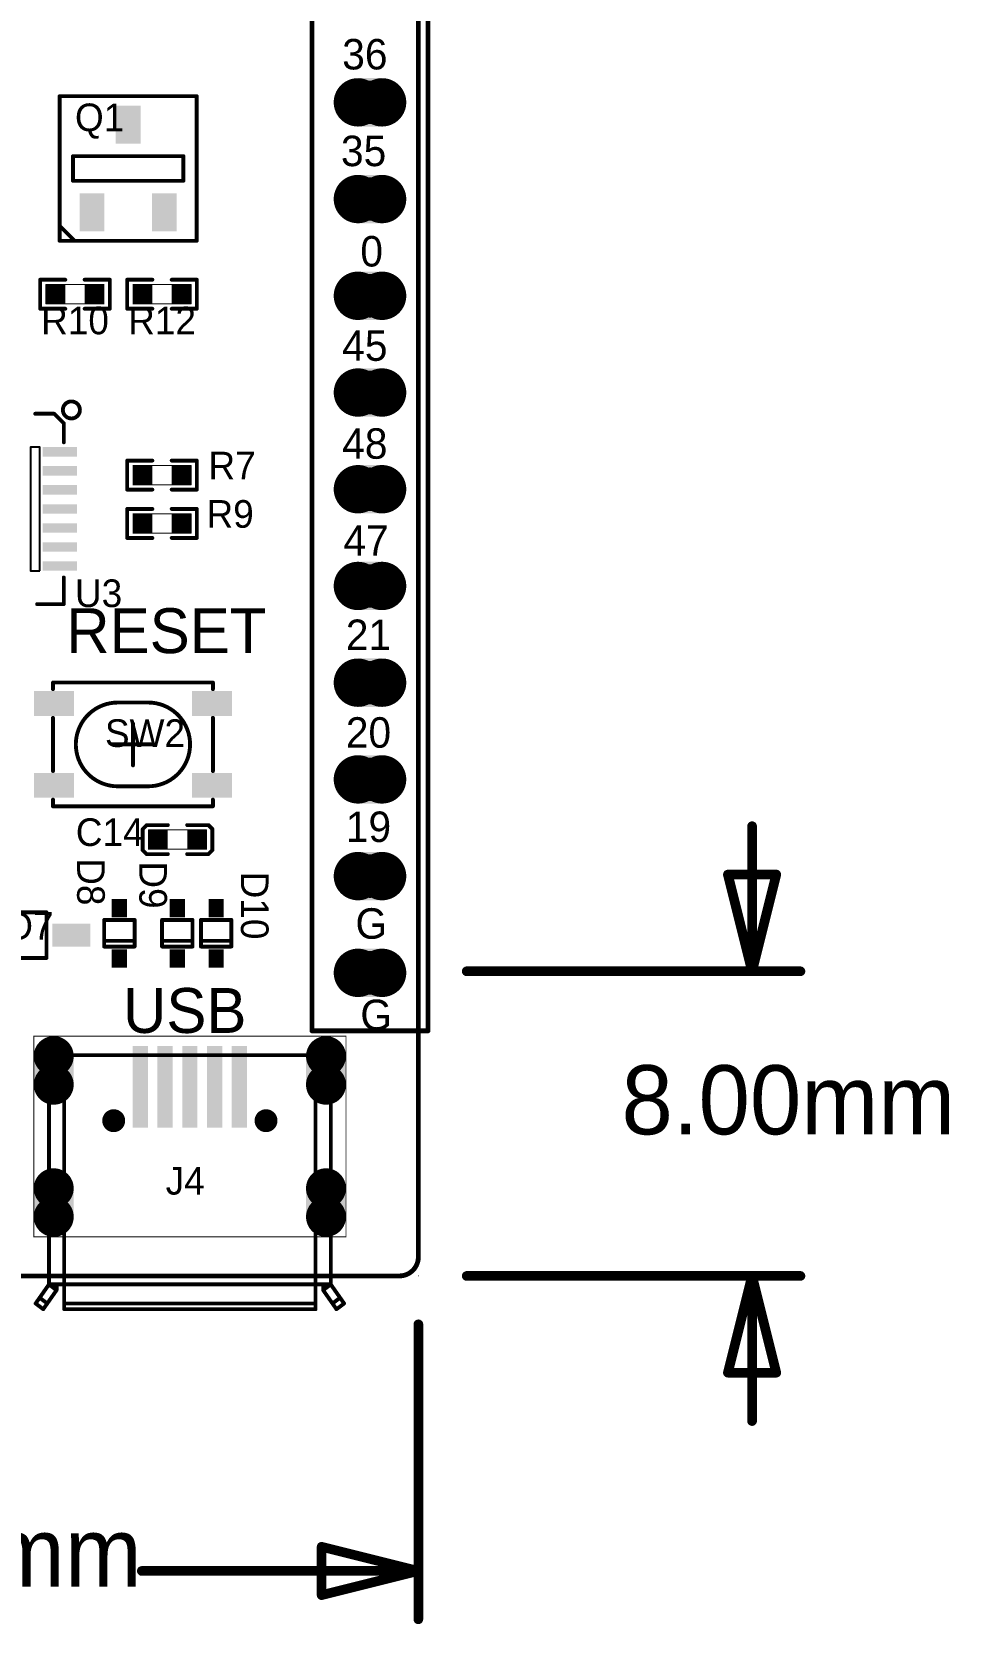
# Model space of a CAD drawing. Extents: x -13.8 to 43.9, y -15.3 to 74.1.
# Drawn here: x 15.25 to 39.34, y -9.14 to 32.67 of the extents above; entities that cross this region are included whole.
import ezdxf
from ezdxf.enums import TextEntityAlignment as Align

# ---------------------------------------------------------------- set-up
doc = ezdxf.new("R2010")
doc.units = 0
doc.header["$MEASUREMENT"] = 0
for name, color, linetype in [('2DLINES_1', 5, 'Continuous'), ('BOARD_OUTLINE', 1, 'Continuous'), ('DRILLHOLE', 14, 'Continuous'), ('LAYER_125', 3, 'Continuous'), ('LAYNR3', 4, 'Continuous'), ('PADLAYER_TOP', 7, 'Continuous'), ('PLACEMENT_OUTLINE_BOTTOM', 10, 'Continuous'), ('PLACEMENT_OUTLINE_TOP', 6, 'Continuous'), ('TOOL_BOT', 11, 'Continuous'), ('TOOL_TOP', 15, 'Continuous'), ('TOP', 2, 'Continuous')]:
    doc.layers.add(name, color=color, linetype=linetype)

msp = doc.modelspace()

# ---------------------------------------------------------------- linework, layer by layer
at = {"layer": '2DLINES_1', "const_width": 0.1016}
for points in [[(19.58, 30.983), (15.98, 30.983)], [(15.98, 30.983), (15.98, 27.183)], [(15.98, 27.183), (15.98, 30.983)], [(15.98, 30.983), (19.58, 30.983)], [(19.58, 27.183), (19.58, 30.983)], [(19.58, 30.983), (19.58, 27.183)], [(19.23, 29.408), (16.33, 29.408)], [(16.33, 29.408), (16.33, 28.758)], [(19.23, 28.758), (19.23, 29.408)], [(16.33, 28.758), (19.23, 28.758)], [(16.36522, 27.1907), (15.98422, 27.5717)], [(15.98, 27.183), (19.58, 27.183)], [(19.58, 27.183), (15.98, 27.183)], [(16.129, 26.162), (15.4686, 26.162)], [(15.4686, 26.162), (15.4686, 25.4)], [(16.637, 26.162), (17.2974, 26.162)], [(17.2974, 26.162), (17.2974, 25.4)], [(17.7546, 25.4), (17.7546, 26.162)], [(17.7546, 26.162), (18.415, 26.162)], [(19.5834, 26.162), (18.923, 26.162)], [(19.5834, 25.4), (19.5834, 26.162)], [(15.4686, 25.4), (16.129, 25.4)], [(17.2974, 25.4), (16.637, 25.4)], [(18.415, 25.4), (17.7546, 25.4)], [(18.923, 25.4), (19.5834, 25.4)], [(15.839, 22.6422), (15.339, 22.6422)], [(16.089, 22.3922), (15.839, 22.6422)], [(16.089, 21.8922), (16.089, 22.3922)], [(18.415, 21.4122), (17.7546, 21.4122)], [(17.7546, 21.4122), (17.7546, 20.6502)], [(18.923, 21.4122), (19.5834, 21.4122)], [(19.5834, 21.4122), (19.5834, 20.6502)], [(17.7546, 20.6502), (18.415, 20.6502)], [(19.5834, 20.6502), (18.923, 20.6502)], [(18.415, 20.1422), (17.7546, 20.1422)], [(17.7546, 20.1422), (17.7546, 19.3802)], [(18.923, 20.1422), (19.5834, 20.1422)], [(19.5834, 20.1422), (19.5834, 19.3802)], [(17.7546, 19.3802), (18.415, 19.3802)], [(19.5834, 19.3802), (18.923, 19.3802)], [(16.089, 17.6422), (16.089, 18.3422)], [(15.389, 17.6422), (16.089, 17.6422)], [(20.0054, 15.5836), (15.8054, 15.5836)], [(15.8054, 15.4086), (15.8054, 15.5836)], [(20.0054, 15.4086), (20.0054, 15.5836)], [(15.8054, 14.6586), (15.8054, 13.2586)], [(20.0054, 13.2586), (20.0054, 14.6586)], [(17.9054, 13.4086), (17.9054, 14.5086)], [(18.4554, 13.9586), (17.3554, 13.9586)], [(15.8054, 12.3336), (15.8054, 12.5086)], [(20.0054, 12.3336), (20.0054, 12.5086)], [(15.8054, 12.3336), (20.0054, 12.3336)], [(18.161, 11.7347), (18.2659, 11.8396)], [(18.161, 11.17895), (18.161, 11.7347)], [(18.2659, 11.8396), (18.8214, 11.8396)], [(19.8882, 11.8396), (19.3294, 11.8396)], [(19.9898, 11.738), (19.8882, 11.8396)], [(19.9898, 11.1792), (19.9898, 11.738)], [(18.2626, 11.0776), (18.161, 11.17895)], [(18.8214, 11.0776), (18.2626, 11.0776)], [(19.3294, 11.0776), (19.8882, 11.0776)], [(19.8882, 11.0776), (19.9898, 11.1792)], [(14.1344, 9.55), (15.6344, 9.55)], [(15.6344, 9.55), (15.6344, 8.35)], [(17.15, 9.35), (17.95, 9.35)], [(17.15, 8.65), (17.15, 9.35)], [(17.95, 9.35), (17.95, 8.65)], [(18.67, 9.35), (19.47, 9.35)], [(18.67, 8.65), (18.67, 9.35)], [(19.47, 9.35), (19.47, 8.65)], [(19.69, 9.35), (20.49, 9.35)], [(19.69, 8.65), (19.69, 9.35)], [(20.49, 9.35), (20.49, 8.65)], [(17.95, 8.8), (17.15, 8.8)], [(19.47, 8.8), (18.67, 8.8)], [(20.49, 8.8), (19.69, 8.8)], [(15.6344, 8.35), (14.1344, 8.35)], [(17.95, 8.65), (17.15, 8.65)], [(19.47, 8.65), (18.67, 8.65)], [(20.49, 8.65), (19.69, 8.65)], [(15.7, 5.79733), (23.1, 5.79733)], [(15.7, -0.22267), (15.7, 5.79733)], [(16.1, 5.79733), (16.1, -0.22267)], [(22.7, -0.22267), (22.7, 5.79733)], [(23.1, -0.22267), (23.1, 5.79733)], [(15.7, -0.22267), (15.35, -0.72267)], [(15.55, -0.87267), (15.9, -0.37267)], [(16.1, -0.22267), (15.7, -0.22267)], [(23.1, -0.22267), (15.7, -0.22267)], [(15.7, -0.22267), (15.9, -0.37267)], [(15.9, -0.37267), (15.9, -0.22267)], [(16.1, -0.22267), (16.1, -0.87267)], [(22.7, -0.22267), (22.7, -0.87267)], [(22.9, -0.37267), (22.9, -0.22267)], [(22.9, -0.37267), (23.1, -0.22267)], [(23.25, -0.87267), (22.9, -0.37267)], [(23.1, -0.22267), (23.45, -0.72267)], [(15.35, -0.72267), (15.55, -0.87267)], [(15.455, -0.57267), (15.655, -0.72267)], [(16.1, -0.72267), (22.7, -0.72267)], [(22.7, -0.87267), (16.1, -0.87267)], [(23.145, -0.72267), (23.345, -0.57267)], [(23.45, -0.72267), (23.25, -0.87267)]]:
    msp.add_lwpolyline(points, dxfattribs=at)
at = {"layer": '2DLINES_1', "const_width": 0.0508}
for points in [[(15.9546, 30.983, 1), (16.0054, 30.983, 1)], [(15.9546, 30.983, 1), (16.0054, 30.983, 1)], [(15.9546, 30.983, 1), (16.0054, 30.983, 1)], [(15.9546, 30.983, 1), (16.0054, 30.983, 1)], [(19.5546, 30.983, 1), (19.6054, 30.983, 1)], [(19.5546, 30.983, 1), (19.6054, 30.983, 1)], [(19.5546, 30.983, 1), (19.6054, 30.983, 1)], [(19.5546, 30.983, 1), (19.6054, 30.983, 1)], [(16.3046, 29.408, 1), (16.3554, 29.408, 1)], [(16.3046, 29.408, 1), (16.3554, 29.408, 1)], [(19.2046, 29.408, 1), (19.2554, 29.408, 1)], [(19.2046, 29.408, 1), (19.2554, 29.408, 1)], [(16.3046, 28.758, 1), (16.3554, 28.758, 1)], [(16.3046, 28.758, 1), (16.3554, 28.758, 1)], [(19.2046, 28.758, 1), (19.2554, 28.758, 1)], [(19.2046, 28.758, 1), (19.2554, 28.758, 1)], [(15.95882, 27.5717, 1), (16.00962, 27.5717, 1)], [(15.9546, 27.183, 1), (16.0054, 27.183, 1)], [(15.9546, 27.183, 1), (16.0054, 27.183, 1)], [(15.9546, 27.183, 1), (16.0054, 27.183, 1)], [(15.9546, 27.183, 1), (16.0054, 27.183, 1)], [(16.33982, 27.1907, 1), (16.39062, 27.1907, 1)], [(19.5546, 27.183, 1), (19.6054, 27.183, 1)], [(19.5546, 27.183, 1), (19.6054, 27.183, 1)], [(19.5546, 27.183, 1), (19.6054, 27.183, 1)], [(19.5546, 27.183, 1), (19.6054, 27.183, 1)], [(15.4432, 26.162, 1), (15.494, 26.162, 1)], [(15.4432, 26.162, 1), (15.494, 26.162, 1)], [(16.1036, 26.162, 1), (16.1544, 26.162, 1)], [(16.6116, 26.162, 1), (16.6624, 26.162, 1)], [(17.272, 26.162, 1), (17.3228, 26.162, 1)], [(17.272, 26.162, 1), (17.3228, 26.162, 1)], [(17.7292, 26.162, 1), (17.78, 26.162, 1)], [(17.7292, 26.162, 1), (17.78, 26.162, 1)], [(18.3896, 26.162, 1), (18.4404, 26.162, 1)], [(18.8976, 26.162, 1), (18.9484, 26.162, 1)], [(19.558, 26.162, 1), (19.6088, 26.162, 1)], [(19.558, 26.162, 1), (19.6088, 26.162, 1)], [(15.4432, 25.4, 1), (15.494, 25.4, 1)], [(15.4432, 25.4, 1), (15.494, 25.4, 1)], [(16.1036, 25.4, 1), (16.1544, 25.4, 1)], [(16.6116, 25.4, 1), (16.6624, 25.4, 1)], [(17.272, 25.4, 1), (17.3228, 25.4, 1)], [(17.272, 25.4, 1), (17.3228, 25.4, 1)], [(17.7292, 25.4, 1), (17.78, 25.4, 1)], [(17.7292, 25.4, 1), (17.78, 25.4, 1)], [(18.3896, 25.4, 1), (18.4404, 25.4, 1)], [(18.8976, 25.4, 1), (18.9484, 25.4, 1)], [(19.558, 25.4, 1), (19.6088, 25.4, 1)], [(19.558, 25.4, 1), (19.6088, 25.4, 1)], [(15.3136, 22.6422, 1), (15.3644, 22.6422, 1)], [(15.8136, 22.6422, 1), (15.8644, 22.6422, 1)], [(15.8136, 22.6422, 1), (15.8644, 22.6422, 1)], [(16.0636, 22.3922, 1), (16.1144, 22.3922, 1)], [(16.0636, 22.3922, 1), (16.1144, 22.3922, 1)], [(16.0636, 21.8922, 1), (16.1144, 21.8922, 1)], [(17.7292, 21.4122, 1), (17.78, 21.4122, 1)], [(17.7292, 21.4122, 1), (17.78, 21.4122, 1)], [(18.3896, 21.4122, 1), (18.4404, 21.4122, 1)], [(18.8976, 21.4122, 1), (18.9484, 21.4122, 1)], [(19.558, 21.4122, 1), (19.6088, 21.4122, 1)], [(19.558, 21.4122, 1), (19.6088, 21.4122, 1)], [(17.7292, 20.6502, 1), (17.78, 20.6502, 1)], [(17.7292, 20.6502, 1), (17.78, 20.6502, 1)], [(18.3896, 20.6502, 1), (18.4404, 20.6502, 1)], [(18.8976, 20.6502, 1), (18.9484, 20.6502, 1)], [(19.558, 20.6502, 1), (19.6088, 20.6502, 1)], [(19.558, 20.6502, 1), (19.6088, 20.6502, 1)], [(17.7292, 20.1422, 1), (17.78, 20.1422, 1)], [(17.7292, 20.1422, 1), (17.78, 20.1422, 1)], [(18.3896, 20.1422, 1), (18.4404, 20.1422, 1)], [(18.8976, 20.1422, 1), (18.9484, 20.1422, 1)], [(19.558, 20.1422, 1), (19.6088, 20.1422, 1)], [(19.558, 20.1422, 1), (19.6088, 20.1422, 1)], [(17.7292, 19.3802, 1), (17.78, 19.3802, 1)], [(17.7292, 19.3802, 1), (17.78, 19.3802, 1)], [(18.3896, 19.3802, 1), (18.4404, 19.3802, 1)], [(18.8976, 19.3802, 1), (18.9484, 19.3802, 1)], [(19.558, 19.3802, 1), (19.6088, 19.3802, 1)], [(19.558, 19.3802, 1), (19.6088, 19.3802, 1)], [(16.0636, 18.3422, 1), (16.1144, 18.3422, 1)], [(15.3636, 17.6422, 1), (15.4144, 17.6422, 1)], [(16.0636, 17.6422, 1), (16.1144, 17.6422, 1)], [(16.0636, 17.6422, 1), (16.1144, 17.6422, 1)], [(15.78, 15.5836, 1), (15.8308, 15.5836, 1)], [(15.78, 15.5836, 1), (15.8308, 15.5836, 1)], [(19.98, 15.5836, 1), (20.0308, 15.5836, 1)], [(19.98, 15.5836, 1), (20.0308, 15.5836, 1)], [(15.78, 15.4086, 1), (15.8308, 15.4086, 1)], [(17.48, 15.0586, 1), (17.5308, 15.0586, 1)], [(17.48, 15.0586, 1), (17.5308, 15.0586, 1)], [(18.28, 15.0586, 1), (18.3308, 15.0586, 1)], [(18.28, 15.0586, 1), (18.3308, 15.0586, 1)], [(19.98, 15.4086, 1), (20.0308, 15.4086, 1)], [(15.78, 14.6586, 1), (15.8308, 14.6586, 1)], [(19.98, 14.6586, 1), (20.0308, 14.6586, 1)], [(17.88, 14.5086, 1), (17.9308, 14.5086, 1)], [(16.38, 13.9586, 1), (16.4308, 13.9586, 1)], [(16.38, 13.9586, 1), (16.4308, 13.9586, 1)], [(17.33, 13.9586, 1), (17.3808, 13.9586, 1)], [(18.43, 13.9586, 1), (18.4808, 13.9586, 1)], [(19.38, 13.9586, 1), (19.4308, 13.9586, 1)], [(19.38, 13.9586, 1), (19.4308, 13.9586, 1)], [(17.88, 13.4086, 1), (17.9308, 13.4086, 1)], [(15.78, 13.2586, 1), (15.8308, 13.2586, 1)], [(19.98, 13.2586, 1), (20.0308, 13.2586, 1)], [(15.78, 12.5086, 1), (15.8308, 12.5086, 1)], [(17.48, 12.8586, 1), (17.5308, 12.8586, 1)], [(17.48, 12.8586, 1), (17.5308, 12.8586, 1)], [(18.28, 12.8586, 1), (18.3308, 12.8586, 1)], [(18.28, 12.8586, 1), (18.3308, 12.8586, 1)], [(19.98, 12.5086, 1), (20.0308, 12.5086, 1)], [(15.78, 12.3336, 1), (15.8308, 12.3336, 1)], [(15.78, 12.3336, 1), (15.8308, 12.3336, 1)], [(19.98, 12.3336, 1), (20.0308, 12.3336, 1)], [(19.98, 12.3336, 1), (20.0308, 12.3336, 1)], [(18.1356, 11.7347, 1), (18.1864, 11.7347, 1)], [(18.1356, 11.7347, 1), (18.1864, 11.7347, 1)], [(18.2405, 11.8396, 1), (18.2913, 11.8396, 1)], [(18.2405, 11.8396, 1), (18.2913, 11.8396, 1)], [(18.796, 11.8396, 1), (18.8468, 11.8396, 1)], [(19.304, 11.8396, 1), (19.3548, 11.8396, 1)], [(19.8628, 11.8396, 1), (19.9136, 11.8396, 1)], [(19.8628, 11.8396, 1), (19.9136, 11.8396, 1)], [(19.9644, 11.738, 1), (20.0152, 11.738, 1)], [(19.9644, 11.738, 1), (20.0152, 11.738, 1)], [(18.1356, 11.17895, 1), (18.1864, 11.17895, 1)], [(18.1356, 11.17895, 1), (18.1864, 11.17895, 1)], [(18.2372, 11.0776, 1), (18.288, 11.0776, 1)], [(18.2372, 11.0776, 1), (18.288, 11.0776, 1)], [(18.796, 11.0776, 1), (18.8468, 11.0776, 1)], [(19.304, 11.0776, 1), (19.3548, 11.0776, 1)], [(19.8628, 11.0776, 1), (19.9136, 11.0776, 1)], [(19.8628, 11.0776, 1), (19.9136, 11.0776, 1)], [(19.9644, 11.1792, 1), (20.0152, 11.1792, 1)], [(19.9644, 11.1792, 1), (20.0152, 11.1792, 1)], [(15.609, 9.55, 1), (15.6598, 9.55, 1)], [(15.609, 9.55, 1), (15.6598, 9.55, 1)], [(17.1246, 9.35, 1), (17.1754, 9.35, 1)], [(17.1246, 9.35, 1), (17.1754, 9.35, 1)], [(17.9246, 9.35, 1), (17.9754, 9.35, 1)], [(17.9246, 9.35, 1), (17.9754, 9.35, 1)], [(18.6446, 9.35, 1), (18.6954, 9.35, 1)], [(18.6446, 9.35, 1), (18.6954, 9.35, 1)], [(19.4446, 9.35, 1), (19.4954, 9.35, 1)], [(19.4446, 9.35, 1), (19.4954, 9.35, 1)], [(19.6646, 9.35, 1), (19.7154, 9.35, 1)], [(19.6646, 9.35, 1), (19.7154, 9.35, 1)], [(20.4646, 9.35, 1), (20.5154, 9.35, 1)], [(20.4646, 9.35, 1), (20.5154, 9.35, 1)], [(17.1246, 8.8, 1), (17.1754, 8.8, 1)], [(17.9246, 8.8, 1), (17.9754, 8.8, 1)], [(18.6446, 8.8, 1), (18.6954, 8.8, 1)], [(19.4446, 8.8, 1), (19.4954, 8.8, 1)], [(19.6646, 8.8, 1), (19.7154, 8.8, 1)], [(20.4646, 8.8, 1), (20.5154, 8.8, 1)], [(15.609, 8.35, 1), (15.6598, 8.35, 1)], [(15.609, 8.35, 1), (15.6598, 8.35, 1)], [(17.1246, 8.65, 1), (17.1754, 8.65, 1)], [(17.1246, 8.65, 1), (17.1754, 8.65, 1)], [(17.9246, 8.65, 1), (17.9754, 8.65, 1)], [(17.9246, 8.65, 1), (17.9754, 8.65, 1)], [(18.6446, 8.65, 1), (18.6954, 8.65, 1)], [(18.6446, 8.65, 1), (18.6954, 8.65, 1)], [(19.4446, 8.65, 1), (19.4954, 8.65, 1)], [(19.4446, 8.65, 1), (19.4954, 8.65, 1)], [(19.6646, 8.65, 1), (19.7154, 8.65, 1)], [(19.6646, 8.65, 1), (19.7154, 8.65, 1)], [(20.4646, 8.65, 1), (20.5154, 8.65, 1)], [(20.4646, 8.65, 1), (20.5154, 8.65, 1)], [(15.6746, 5.79733, 1), (15.7254, 5.79733, 1)], [(15.6746, 5.79733, 1), (15.7254, 5.79733, 1)], [(16.0746, 5.79733, 1), (16.1254, 5.79733, 1)], [(22.6746, 5.79733, 1), (22.7254, 5.79733, 1)], [(23.0746, 5.79733, 1), (23.1254, 5.79733, 1)], [(23.0746, 5.79733, 1), (23.1254, 5.79733, 1)], [(15.6746, -0.22267, 1), (15.7254, -0.22267, 1)], [(15.6746, -0.22267, 1), (15.7254, -0.22267, 1)], [(15.6746, -0.22267, 1), (15.7254, -0.22267, 1)], [(15.6746, -0.22267, 1), (15.7254, -0.22267, 1)], [(15.6746, -0.22267, 1), (15.7254, -0.22267, 1)], [(15.8746, -0.22267, 1), (15.9254, -0.22267, 1)], [(15.8746, -0.37267, 1), (15.9254, -0.37267, 1)], [(15.8746, -0.37267, 1), (15.9254, -0.37267, 1)], [(15.8746, -0.37267, 1), (15.9254, -0.37267, 1)], [(16.0746, -0.22267, 1), (16.1254, -0.22267, 1)], [(16.0746, -0.22267, 1), (16.1254, -0.22267, 1)], [(16.0746, -0.22267, 1), (16.1254, -0.22267, 1)], [(22.6746, -0.22267, 1), (22.7254, -0.22267, 1)], [(22.6746, -0.22267, 1), (22.7254, -0.22267, 1)], [(22.8746, -0.22267, 1), (22.9254, -0.22267, 1)], [(22.8746, -0.37267, 1), (22.9254, -0.37267, 1)], [(22.8746, -0.37267, 1), (22.9254, -0.37267, 1)], [(22.8746, -0.37267, 1), (22.9254, -0.37267, 1)], [(23.0746, -0.22267, 1), (23.1254, -0.22267, 1)], [(23.0746, -0.22267, 1), (23.1254, -0.22267, 1)], [(23.0746, -0.22267, 1), (23.1254, -0.22267, 1)], [(23.0746, -0.22267, 1), (23.1254, -0.22267, 1)], [(15.3246, -0.72267, 1), (15.3754, -0.72267, 1)], [(15.3246, -0.72267, 1), (15.3754, -0.72267, 1)], [(15.4296, -0.57267, 1), (15.4804, -0.57267, 1)], [(15.5246, -0.87267, 1), (15.5754, -0.87267, 1)], [(15.5246, -0.87267, 1), (15.5754, -0.87267, 1)], [(15.6296, -0.72267, 1), (15.6804, -0.72267, 1)], [(16.0746, -0.72267, 1), (16.1254, -0.72267, 1)], [(16.0746, -0.87267, 1), (16.1254, -0.87267, 1)], [(16.0746, -0.87267, 1), (16.1254, -0.87267, 1)], [(22.6746, -0.72267, 1), (22.7254, -0.72267, 1)], [(22.6746, -0.87267, 1), (22.7254, -0.87267, 1)], [(22.6746, -0.87267, 1), (22.7254, -0.87267, 1)], [(23.1196, -0.72267, 1), (23.1704, -0.72267, 1)], [(23.2246, -0.87267, 1), (23.2754, -0.87267, 1)], [(23.2246, -0.87267, 1), (23.2754, -0.87267, 1)], [(23.3196, -0.57267, 1), (23.3704, -0.57267, 1)], [(23.4246, -0.72267, 1), (23.4754, -0.72267, 1)], [(23.4246, -0.72267, 1), (23.4754, -0.72267, 1)]]:
    msp.add_lwpolyline(points, format="xyb", close=True, dxfattribs=at)
at = {"layer": '2DLINES_1', "const_width": 0.1016}
for points in [[(16.06539, 22.7422, 1), (16.51261, 22.7422, 1), (16.06539, 22.7422)], [(16.4054, 13.9586, -0.414214), (17.5054, 15.0586)], [(17.5054, 15.0586), (18.3054, 15.0586, -0.414214)], [(18.3054, 15.0586, -0.414214), (19.4054, 13.9586, -0.414214)], [(17.5054, 12.8586, -0.414214), (16.4054, 13.9586, -0.414214)], [(19.4054, 13.9586, -0.414214), (18.3054, 12.8586)], [(18.3054, 12.8586), (17.5054, 12.8586, -0.414214)]]:
    msp.add_lwpolyline(points, format="xyb", dxfattribs=at)
at = {"layer": 'BOARD_OUTLINE', "const_width": 0.127}
for points in [[(25.4, 0.5), (25.4, 62.365, 0.414214)], [(25.4, 0.5), (25.4, 62.365, 0.414214)], [(24.9, 0, 0.414214), (25.4, 0.5)], [(24.9, 0, 0.414214), (25.4, 0.5)], [(0.5, 0), (24.9, 0, 0.414214)], [(0.5, 0), (24.9, 0, 0.414214)]]:
    msp.add_lwpolyline(points, format="xyb", dxfattribs=at)
at = {"layer": 'BOARD_OUTLINE', "const_width": 0.0635}
for points in [[(25.36825, 0.5, 1), (25.43175, 0.5, 1)], [(25.36825, 0.5, 1), (25.43175, 0.5, 1)], [(25.36825, 0.5, 1), (25.43175, 0.5, 1)], [(25.36825, 0.5, 1), (25.43175, 0.5, 1)], [(24.86825, 0, 1), (24.93175, 0, 1)], [(24.86825, 0, 1), (24.93175, 0, 1)], [(24.86825, 0, 1), (24.93175, 0, 1)], [(24.86825, 0, 1), (24.93175, 0, 1)]]:
    msp.add_lwpolyline(points, format="xyb", close=True, dxfattribs=at)
at = {"layer": 'DRILLHOLE', "const_width": 0.001}
for points in [[(15.5, 5.77233, -1), (16.15, 5.77233)], [(22.65, 5.77233, -1), (23.3, 5.77233)], [(16.15, 5.77233), (16.15, 5.02233, -1)], [(23.3, 5.77233), (23.3, 5.02233, -1)], [(16.15, 5.02233, -1), (15.5, 5.02233)], [(23.3, 5.02233, -1), (22.65, 5.02233)], [(15.5, 2.30233, -1), (16.15, 2.30233)], [(22.65, 2.30233, -1), (23.3, 2.30233)], [(16.15, 2.30233), (16.15, 1.55233, -1)], [(23.3, 2.30233), (23.3, 1.55233, -1)], [(16.15, 1.55233, -1), (15.5, 1.55233)], [(23.3, 1.55233, -1), (22.65, 1.55233)]]:
    msp.add_lwpolyline(points, format="xyb", dxfattribs=at)
at = {"layer": 'DRILLHOLE', "const_width": 0.0005}
for points in [[(15.49975, 5.77233, 1), (15.50025, 5.77233, 1)], [(15.49975, 5.77233, 1), (15.50025, 5.77233, 1)], [(16.14975, 5.77233, 1), (16.15025, 5.77233, 1)], [(16.14975, 5.77233, 1), (16.15025, 5.77233, 1)], [(22.64975, 5.77233, 1), (22.65025, 5.77233, 1)], [(22.64975, 5.77233, 1), (22.65025, 5.77233, 1)], [(23.29975, 5.77233, 1), (23.30025, 5.77233, 1)], [(23.29975, 5.77233, 1), (23.30025, 5.77233, 1)], [(15.49975, 5.02233, 1), (15.50025, 5.02233, 1)], [(15.49975, 5.02233, 1), (15.50025, 5.02233, 1)], [(16.14975, 5.02233, 1), (16.15025, 5.02233, 1)], [(16.14975, 5.02233, 1), (16.15025, 5.02233, 1)], [(22.64975, 5.02233, 1), (22.65025, 5.02233, 1)], [(22.64975, 5.02233, 1), (22.65025, 5.02233, 1)], [(23.29975, 5.02233, 1), (23.30025, 5.02233, 1)], [(23.29975, 5.02233, 1), (23.30025, 5.02233, 1)], [(15.49975, 2.30233, 1), (15.50025, 2.30233, 1)], [(15.49975, 2.30233, 1), (15.50025, 2.30233, 1)], [(16.14975, 2.30233, 1), (16.15025, 2.30233, 1)], [(16.14975, 2.30233, 1), (16.15025, 2.30233, 1)], [(22.64975, 2.30233, 1), (22.65025, 2.30233, 1)], [(22.64975, 2.30233, 1), (22.65025, 2.30233, 1)], [(23.29975, 2.30233, 1), (23.30025, 2.30233, 1)], [(23.29975, 2.30233, 1), (23.30025, 2.30233, 1)], [(15.49975, 1.55233, 1), (15.50025, 1.55233, 1)], [(15.49975, 1.55233, 1), (15.50025, 1.55233, 1)], [(16.14975, 1.55233, 1), (16.15025, 1.55233, 1)], [(16.14975, 1.55233, 1), (16.15025, 1.55233, 1)], [(22.64975, 1.55233, 1), (22.65025, 1.55233, 1)], [(22.64975, 1.55233, 1), (22.65025, 1.55233, 1)], [(23.29975, 1.55233, 1), (23.30025, 1.55233, 1)], [(23.29975, 1.55233, 1), (23.30025, 1.55233, 1)]]:
    msp.add_lwpolyline(points, format="xyb", close=True, dxfattribs=at)
at = {"layer": 'DRILLHOLE', "const_width": 0.001}
for points in [[(15.5, 5.02233), (15.5, 5.77233)], [(22.65, 5.02233), (22.65, 5.77233)], [(15.5, 1.55233), (15.5, 2.30233)], [(22.65, 1.55233), (22.65, 2.30233)]]:
    msp.add_lwpolyline(points, dxfattribs=at)
at = {"layer": 'LAYER_125'}
for points, const_width in [([(34.163, 8.001), (34.163, 11.811)], 0.254), ([(34.163, 8.001), (34.163, 11.811)], 0.254), ([(34.163, 8.001), (33.528, 10.541)], 0.254), ([(33.528, 10.541), (34.798, 10.541)], 0.254), ([(34.163, 8.001), (33.528, 10.541)], 0.254), ([(33.528, 10.541), (34.798, 10.541)], 0.254), ([(34.798, 10.541), (34.163, 8.001)], 0.254), ([(34.798, 10.541), (34.163, 8.001)], 0.254), ([(25.4, 8.001), (25.40067, 8.001)], 0.0254), ([(25.4, 8.001), (25.40067, 8.001)], 0.0254), ([(26.67, 8.001), (35.433, 8.001)], 0.254), ([(26.67, 8.001), (35.433, 8.001)], 0.254), ([(25.4, 0), (25.40067, 0)], 0.0254), ([(25.4, 0), (25.40067, 0)], 0.0254), ([(25.4, 0), (25.40067, 0)], 0.0254), ([(25.4, 0), (25.40067, 0)], 0.0254), ([(26.67, 0), (35.433, 0)], 0.254), ([(26.67, 0), (35.433, 0)], 0.254), ([(33.528, -2.54), (34.163, 0)], 0.254), ([(33.528, -2.54), (34.163, 0)], 0.254), ([(34.163, 0), (34.163, -3.81)], 0.254), ([(34.163, 0), (34.798, -2.54)], 0.254), ([(34.163, 0), (34.163, -3.81)], 0.254), ([(34.163, 0), (34.798, -2.54)], 0.254), ([(25.4, -1.27), (25.4, -9.017)], 0.254), ([(25.4, -1.27), (25.4, -9.017)], 0.254), ([(34.798, -2.54), (33.528, -2.54)], 0.254), ([(34.798, -2.54), (33.528, -2.54)], 0.254), ([(22.86, -8.382), (22.86, -7.112)], 0.254), ([(22.86, -7.112), (25.4, -7.747)], 0.254), ([(22.86, -8.382), (22.86, -7.112)], 0.254), ([(22.86, -7.112), (25.4, -7.747)], 0.254), ([(25.4, -7.747), (18.13791, -7.747)], 0.254), ([(25.4, -7.747), (18.13791, -7.747)], 0.254), ([(25.4, -7.747), (22.86, -8.382)], 0.254), ([(25.4, -7.747), (22.86, -8.382)], 0.254)]:
    msp.add_lwpolyline(points, dxfattribs=dict(at, const_width=const_width))
for points, const_width in [([(34.0995, 11.811, 1), (34.2265, 11.811, 1)], 0.127), ([(34.0995, 11.811, 1), (34.2265, 11.811, 1)], 0.127), ([(33.4645, 10.541, 1), (33.5915, 10.541, 1)], 0.127), ([(33.4645, 10.541, 1), (33.5915, 10.541, 1)], 0.127), ([(33.4645, 10.541, 1), (33.5915, 10.541, 1)], 0.127), ([(33.4645, 10.541, 1), (33.5915, 10.541, 1)], 0.127), ([(34.7345, 10.541, 1), (34.8615, 10.541, 1)], 0.127), ([(34.7345, 10.541, 1), (34.8615, 10.541, 1)], 0.127), ([(34.7345, 10.541, 1), (34.8615, 10.541, 1)], 0.127), ([(34.7345, 10.541, 1), (34.8615, 10.541, 1)], 0.127), ([(25.39365, 8.001, 1), (25.40635, 8.001, 1)], 0.0127), ([(25.39365, 8.001, 1), (25.40635, 8.001, 1)], 0.0127), ([(25.39432, 8.001, 1), (25.40702, 8.001, 1)], 0.0127), ([(25.39432, 8.001, 1), (25.40702, 8.001, 1)], 0.0127), ([(26.6065, 8.001, 1), (26.7335, 8.001, 1)], 0.127), ([(26.6065, 8.001, 1), (26.7335, 8.001, 1)], 0.127), ([(34.0995, 8.001, 1), (34.2265, 8.001, 1)], 0.127), ([(34.0995, 8.001, 1), (34.2265, 8.001, 1)], 0.127), ([(34.0995, 8.001, 1), (34.2265, 8.001, 1)], 0.127), ([(34.0995, 8.001, 1), (34.2265, 8.001, 1)], 0.127), ([(34.0995, 8.001, 1), (34.2265, 8.001, 1)], 0.127), ([(34.0995, 8.001, 1), (34.2265, 8.001, 1)], 0.127), ([(35.3695, 8.001, 1), (35.4965, 8.001, 1)], 0.127), ([(35.3695, 8.001, 1), (35.4965, 8.001, 1)], 0.127), ([(25.39365, 0, 1), (25.40635, 0, 1)], 0.0127), ([(25.39365, 0, 1), (25.40635, 0, 1)], 0.0127), ([(25.39365, 0, 1), (25.40635, 0, 1)], 0.0127), ([(25.39365, 0, 1), (25.40635, 0, 1)], 0.0127), ([(25.39432, 0, 1), (25.40702, 0, 1)], 0.0127), ([(25.39432, 0, 1), (25.40702, 0, 1)], 0.0127), ([(25.39432, 0, 1), (25.40702, 0, 1)], 0.0127), ([(25.39432, 0, 1), (25.40702, 0, 1)], 0.0127), ([(26.6065, 0, 1), (26.7335, 0, 1)], 0.127), ([(26.6065, 0, 1), (26.7335, 0, 1)], 0.127), ([(34.0995, 0, 1), (34.2265, 0, 1)], 0.127), ([(34.0995, 0, 1), (34.2265, 0, 1)], 0.127), ([(34.0995, 0, 1), (34.2265, 0, 1)], 0.127), ([(34.0995, 0, 1), (34.2265, 0, 1)], 0.127), ([(34.0995, 0, 1), (34.2265, 0, 1)], 0.127), ([(34.0995, 0, 1), (34.2265, 0, 1)], 0.127), ([(35.3695, 0, 1), (35.4965, 0, 1)], 0.127), ([(35.3695, 0, 1), (35.4965, 0, 1)], 0.127), ([(25.3365, -1.27, 1), (25.4635, -1.27, 1)], 0.127), ([(25.3365, -1.27, 1), (25.4635, -1.27, 1)], 0.127), ([(33.4645, -2.54, 1), (33.5915, -2.54, 1)], 0.127), ([(33.4645, -2.54, 1), (33.5915, -2.54, 1)], 0.127), ([(33.4645, -2.54, 1), (33.5915, -2.54, 1)], 0.127), ([(33.4645, -2.54, 1), (33.5915, -2.54, 1)], 0.127), ([(34.7345, -2.54, 1), (34.8615, -2.54, 1)], 0.127), ([(34.7345, -2.54, 1), (34.8615, -2.54, 1)], 0.127), ([(34.7345, -2.54, 1), (34.8615, -2.54, 1)], 0.127), ([(34.7345, -2.54, 1), (34.8615, -2.54, 1)], 0.127), ([(34.0995, -3.81, 1), (34.2265, -3.81, 1)], 0.127), ([(34.0995, -3.81, 1), (34.2265, -3.81, 1)], 0.127), ([(22.7965, -7.112, 1), (22.9235, -7.112, 1)], 0.127), ([(22.7965, -7.112, 1), (22.9235, -7.112, 1)], 0.127), ([(22.7965, -7.112, 1), (22.9235, -7.112, 1)], 0.127), ([(22.7965, -7.112, 1), (22.9235, -7.112, 1)], 0.127), ([(18.07441, -7.747, 1), (18.20141, -7.747, 1)], 0.127), ([(18.07441, -7.747, 1), (18.20141, -7.747, 1)], 0.127), ([(25.3365, -7.747, 1), (25.4635, -7.747, 1)], 0.127), ([(25.3365, -7.747, 1), (25.4635, -7.747, 1)], 0.127), ([(25.3365, -7.747, 1), (25.4635, -7.747, 1)], 0.127), ([(25.3365, -7.747, 1), (25.4635, -7.747, 1)], 0.127), ([(25.3365, -7.747, 1), (25.4635, -7.747, 1)], 0.127), ([(25.3365, -7.747, 1), (25.4635, -7.747, 1)], 0.127), ([(22.7965, -8.382, 1), (22.9235, -8.382, 1)], 0.127), ([(22.7965, -8.382, 1), (22.9235, -8.382, 1)], 0.127), ([(22.7965, -8.382, 1), (22.9235, -8.382, 1)], 0.127), ([(22.7965, -8.382, 1), (22.9235, -8.382, 1)], 0.127), ([(25.3365, -9.017, 1), (25.4635, -9.017, 1)], 0.127), ([(25.3365, -9.017, 1), (25.4635, -9.017, 1)], 0.127)]:
    msp.add_lwpolyline(points, format="xyb", close=True, dxfattribs=dict(at, const_width=const_width))
at = {"layer": 'PADLAYER_TOP'}
for points, const_width in [([(23.495, 30.82, 1), (24.13, 30.82, 1)], 0.635), ([(24.13, 30.82, 1), (24.765, 30.82, 1)], 0.635), ([(23.495, 28.28, 1), (24.13, 28.28, 1)], 0.635), ([(24.13, 28.28, 1), (24.765, 28.28, 1)], 0.635), ([(23.495, 25.74, 1), (24.13, 25.74, 1)], 0.635), ([(24.13, 25.74, 1), (24.765, 25.74, 1)], 0.635), ([(23.495, 23.2, 1), (24.13, 23.2, 1)], 0.635), ([(24.13, 23.2, 1), (24.765, 23.2, 1)], 0.635), ([(23.495, 20.66, 1), (24.13, 20.66, 1)], 0.635), ([(24.13, 20.66, 1), (24.765, 20.66, 1)], 0.635), ([(23.495, 18.12, 1), (24.13, 18.12, 1)], 0.635), ([(24.13, 18.12, 1), (24.765, 18.12, 1)], 0.635), ([(23.495, 15.58, 1), (24.13, 15.58, 1)], 0.635), ([(24.13, 15.58, 1), (24.765, 15.58, 1)], 0.635), ([(23.495, 13.04, 1), (24.13, 13.04, 1)], 0.635), ([(24.13, 13.04, 1), (24.765, 13.04, 1)], 0.635), ([(23.495, 10.5, 1), (24.13, 10.5, 1)], 0.635), ([(24.13, 10.5, 1), (24.765, 10.5, 1)], 0.635), ([(23.495, 7.96, 1), (24.13, 7.96, 1)], 0.635), ([(24.13, 7.96, 1), (24.765, 7.96, 1)], 0.635), ([(15.5625, 5.77233, 1), (16.0875, 5.77233, 1)], 0.525), ([(22.7125, 5.77233, 1), (23.2375, 5.77233, 1)], 0.525), ([(15.5625, 5.02233, 1), (16.0875, 5.02233, 1)], 0.525), ([(22.7125, 5.02233, 1), (23.2375, 5.02233, 1)], 0.525), ([(17.25, 4.07733, 1), (17.55, 4.07733, 1)], 0.3), ([(21.25, 4.07733, 1), (21.55, 4.07733, 1)], 0.3), ([(15.5625, 2.30233, 1), (16.0875, 2.30233, 1)], 0.525), ([(22.7125, 2.30233, 1), (23.2375, 2.30233, 1)], 0.525), ([(15.5625, 1.55233, 1), (16.0875, 1.55233, 1)], 0.525), ([(22.7125, 1.55233, 1), (23.2375, 1.55233, 1)], 0.525)]:
    msp.add_lwpolyline(points, format="xyb", close=True, dxfattribs=dict(at, const_width=const_width))
for points in [[(24.4475, 31.455), (23.8125, 31.455), (24.4475, 30.185), (23.8125, 30.185)], [(18.105, 29.73311), (18.105, 30.73311), (17.455, 29.73311), (17.455, 30.73311)], [(24.4475, 28.915), (23.8125, 28.915), (24.4475, 27.645), (23.8125, 27.645)], [(17.155, 27.43289), (17.155, 28.43289), (16.505, 27.43289), (16.505, 28.43289)], [(19.055, 27.43289), (19.055, 28.43289), (18.405, 27.43289), (18.405, 28.43289)], [(24.4475, 26.375), (23.8125, 26.375), (24.4475, 25.105), (23.8125, 25.105)], [(15.621, 25.527), (16.129, 25.527), (15.621, 26.035), (16.129, 26.035)], [(16.637, 25.527), (17.145, 25.527), (16.637, 26.035), (17.145, 26.035)], [(18.415, 26.035), (17.907, 26.035), (18.415, 25.527), (17.907, 25.527)], [(19.431, 26.035), (18.923, 26.035), (19.431, 25.527), (18.923, 25.527)], [(24.4475, 23.835), (23.8125, 23.835), (24.4475, 22.565), (23.8125, 22.565)], [(15.539, 21.5172), (16.439, 21.5172), (15.539, 21.7672), (16.439, 21.7672)], [(15.539, 21.0172), (16.439, 21.0172), (15.539, 21.2672), (16.439, 21.2672)], [(17.907, 20.7772), (18.415, 20.7772), (17.907, 21.2852), (18.415, 21.2852)], [(18.923, 20.7772), (19.431, 20.7772), (18.923, 21.2852), (19.431, 21.2852)], [(24.4475, 21.295), (23.8125, 21.295), (24.4475, 20.025), (23.8125, 20.025)], [(15.539, 20.5172), (16.439, 20.5172), (15.539, 20.7672), (16.439, 20.7672)], [(15.539, 20.0172), (16.439, 20.0172), (15.539, 20.2672), (16.439, 20.2672)], [(15.539, 19.5172), (16.439, 19.5172), (15.539, 19.7672), (16.439, 19.7672)], [(17.907, 19.5072), (18.415, 19.5072), (17.907, 20.0152), (18.415, 20.0152)], [(18.923, 19.5072), (19.431, 19.5072), (18.923, 20.0152), (19.431, 20.0152)], [(15.539, 19.0172), (16.439, 19.0172), (15.539, 19.2672), (16.439, 19.2672)], [(15.539, 18.5172), (16.439, 18.5172), (15.539, 18.7672), (16.439, 18.7672)], [(24.4475, 18.755), (23.8125, 18.755), (24.4475, 17.485), (23.8125, 17.485)], [(24.4475, 16.215), (23.8125, 16.215), (24.4475, 14.945), (23.8125, 14.945)], [(16.3554, 15.3586), (15.3054, 15.3586), (16.3554, 14.7086), (15.3054, 14.7086)], [(20.5054, 15.3586), (19.4554, 15.3586), (20.5054, 14.7086), (19.4554, 14.7086)], [(24.4475, 13.675), (23.8125, 13.675), (24.4475, 12.405), (23.8125, 12.405)], [(16.3554, 13.2086), (15.3054, 13.2086), (16.3554, 12.5586), (15.3054, 12.5586)], [(20.5054, 13.2086), (19.4554, 13.2086), (20.5054, 12.5586), (19.4554, 12.5586)], [(18.8214, 11.7126), (18.3134, 11.7126), (18.8214, 11.2046), (18.3134, 11.2046)], [(19.8374, 11.7126), (19.3294, 11.7126), (19.8374, 11.2046), (19.3294, 11.2046)], [(24.4475, 11.135), (23.8125, 11.135), (24.4475, 9.865), (23.8125, 9.865)], [(17.35, 9.9), (17.35, 9.42), (17.75, 9.9), (17.75, 9.42)], [(18.87, 9.9), (18.87, 9.42), (19.27, 9.9), (19.27, 9.42)], [(19.89, 9.9), (19.89, 9.42), (20.29, 9.9), (20.29, 9.42)], [(15.7844, 8.65), (16.7844, 8.65), (15.7844, 9.25), (16.7844, 9.25)], [(17.35, 8.58), (17.35, 8.1), (17.75, 8.58), (17.75, 8.1)], [(18.87, 8.58), (18.87, 8.1), (19.27, 8.58), (19.27, 8.1)], [(19.89, 8.58), (19.89, 8.1), (20.29, 8.58), (20.29, 8.1)], [(24.4475, 8.595), (23.8125, 8.595), (24.4475, 7.325), (23.8125, 7.325)], [(18.3, 3.89233), (18.3, 6.04233), (17.9, 3.89233), (17.9, 6.04233)], [(18.95, 3.89233), (18.95, 6.04233), (18.55, 3.89233), (18.55, 6.04233)], [(19.6, 3.89233), (19.6, 6.04233), (19.2, 3.89233), (19.2, 6.04233)], [(20.25, 3.89233), (20.25, 6.04233), (19.85, 3.89233), (19.85, 6.04233)], [(20.9, 3.89233), (20.9, 6.04233), (20.5, 3.89233), (20.5, 6.04233)], [(16.35, 5.02233), (16.35, 5.77233), (15.3, 5.02233), (15.3, 5.77233)], [(23.5, 5.02233), (23.5, 5.77233), (22.45, 5.02233), (22.45, 5.77233)], [(16.35, 1.55233), (16.35, 2.30233), (15.3, 1.55233), (15.3, 2.30233)], [(23.5, 1.55233), (23.5, 2.30233), (22.45, 1.55233), (22.45, 2.30233)]]:
    msp.add_solid(points, dxfattribs=at)
at = {"layer": 'PLACEMENT_OUTLINE_BOTTOM', "const_width": 0.127}
for points in [[(22.606, 62.824), (22.606, 6.436)], [(25.654, 6.436), (25.654, 62.824)], [(22.606, 6.436), (25.654, 6.436)]]:
    msp.add_lwpolyline(points, dxfattribs=at)
at = {"layer": 'PLACEMENT_OUTLINE_BOTTOM', "const_width": 0.0635}
for points in [[(22.57425, 6.436, 1), (22.63775, 6.436, 1)], [(22.57425, 6.436, 1), (22.63775, 6.436, 1)], [(25.62225, 6.436, 1), (25.68575, 6.436, 1)], [(25.62225, 6.436, 1), (25.68575, 6.436, 1)]]:
    msp.add_lwpolyline(points, format="xyb", close=True, dxfattribs=at)
at = {"layer": 'PLACEMENT_OUTLINE_TOP'}
for points, const_width in [([(19.58, 30.983), (15.98, 30.983)], 0.1016), ([(15.98, 30.983), (15.98, 27.183)], 0.1016), ([(15.98, 27.183), (15.98, 30.983)], 0.1016), ([(15.98, 30.983), (19.58, 30.983)], 0.1016), ([(19.58, 27.183), (19.58, 30.983)], 0.1016), ([(19.58, 30.983), (19.58, 27.183)], 0.1016), ([(19.23, 29.408), (16.33, 29.408)], 0.1016), ([(16.33, 29.408), (16.33, 28.758)], 0.1016), ([(19.23, 28.758), (19.23, 29.408)], 0.1016), ([(16.33, 28.758), (19.23, 28.758)], 0.1016), ([(15.98, 27.183), (19.58, 27.183)], 0.1016), ([(19.58, 27.183), (15.98, 27.183)], 0.1016), ([(15.621, 25.527), (15.621, 26.035)], 0.0254), ([(15.621, 26.035), (17.145, 26.035)], 0.0254), ([(17.145, 26.035), (17.145, 25.527)], 0.0254), ([(17.907, 25.527), (17.907, 26.035)], 0.0254), ([(17.907, 26.035), (19.431, 26.035)], 0.0254), ([(19.431, 26.035), (19.431, 25.527)], 0.0254), ([(17.145, 25.527), (15.621, 25.527)], 0.0254), ([(19.431, 25.527), (17.907, 25.527)], 0.0254), ([(17.907, 20.7772), (17.907, 21.2852)], 0.0254), ([(17.907, 21.2852), (19.431, 21.2852)], 0.0254), ([(19.431, 21.2852), (19.431, 20.7772)], 0.0254), ([(19.431, 20.7772), (17.907, 20.7772)], 0.0254), ([(17.907, 19.5072), (17.907, 20.0152)], 0.0254), ([(17.907, 20.0152), (19.431, 20.0152)], 0.0254), ([(19.431, 20.0152), (19.431, 19.5072)], 0.0254), ([(19.431, 19.5072), (17.907, 19.5072)], 0.0254), ([(18.3134, 11.2046), (18.3134, 11.7126)], 0.0254), ([(18.3134, 11.7126), (19.8374, 11.7126)], 0.0254), ([(19.8374, 11.7126), (19.8374, 11.2046)], 0.0254), ([(19.8374, 11.2046), (18.3134, 11.2046)], 0.0254), ([(14.1344, 9.55), (15.6344, 9.55)], 0.1016), ([(15.6344, 9.55), (15.6344, 8.35)], 0.1016), ([(17.15, 9.35), (17.95, 9.35)], 0.1016), ([(17.15, 8.65), (17.15, 9.35)], 0.1016), ([(17.95, 9.35), (17.95, 8.65)], 0.1016), ([(18.67, 9.35), (19.47, 9.35)], 0.1016), ([(18.67, 8.65), (18.67, 9.35)], 0.1016), ([(19.47, 9.35), (19.47, 8.65)], 0.1016), ([(19.69, 9.35), (20.49, 9.35)], 0.1016), ([(19.69, 8.65), (19.69, 9.35)], 0.1016), ([(20.49, 9.35), (20.49, 8.65)], 0.1016), ([(15.6344, 8.35), (14.1344, 8.35)], 0.1016), ([(17.95, 8.65), (17.15, 8.65)], 0.1016), ([(19.47, 8.65), (18.67, 8.65)], 0.1016), ([(20.49, 8.65), (19.69, 8.65)], 0.1016), ([(15.3, 1.02733), (15.3, 6.29733)], 0.0254), ([(15.3, 6.29733), (23.5, 6.29733)], 0.0254), ([(23.5, 6.29733), (23.5, 1.02733)], 0.0254), ([(23.5, 1.02733), (15.3, 1.02733)], 0.0254)]:
    msp.add_lwpolyline(points, dxfattribs=dict(at, const_width=const_width))
for points, const_width in [([(15.9546, 30.983, 1), (16.0054, 30.983, 1)], 0.0508), ([(15.9546, 30.983, 1), (16.0054, 30.983, 1)], 0.0508), ([(15.9546, 30.983, 1), (16.0054, 30.983, 1)], 0.0508), ([(15.9546, 30.983, 1), (16.0054, 30.983, 1)], 0.0508), ([(19.5546, 30.983, 1), (19.6054, 30.983, 1)], 0.0508), ([(19.5546, 30.983, 1), (19.6054, 30.983, 1)], 0.0508), ([(19.5546, 30.983, 1), (19.6054, 30.983, 1)], 0.0508), ([(19.5546, 30.983, 1), (19.6054, 30.983, 1)], 0.0508), ([(16.3046, 29.408, 1), (16.3554, 29.408, 1)], 0.0508), ([(16.3046, 29.408, 1), (16.3554, 29.408, 1)], 0.0508), ([(19.2046, 29.408, 1), (19.2554, 29.408, 1)], 0.0508), ([(19.2046, 29.408, 1), (19.2554, 29.408, 1)], 0.0508), ([(16.3046, 28.758, 1), (16.3554, 28.758, 1)], 0.0508), ([(16.3046, 28.758, 1), (16.3554, 28.758, 1)], 0.0508), ([(19.2046, 28.758, 1), (19.2554, 28.758, 1)], 0.0508), ([(19.2046, 28.758, 1), (19.2554, 28.758, 1)], 0.0508), ([(15.9546, 27.183, 1), (16.0054, 27.183, 1)], 0.0508), ([(15.9546, 27.183, 1), (16.0054, 27.183, 1)], 0.0508), ([(15.9546, 27.183, 1), (16.0054, 27.183, 1)], 0.0508), ([(15.9546, 27.183, 1), (16.0054, 27.183, 1)], 0.0508), ([(19.5546, 27.183, 1), (19.6054, 27.183, 1)], 0.0508), ([(19.5546, 27.183, 1), (19.6054, 27.183, 1)], 0.0508), ([(19.5546, 27.183, 1), (19.6054, 27.183, 1)], 0.0508), ([(19.5546, 27.183, 1), (19.6054, 27.183, 1)], 0.0508), ([(15.61465, 26.035, 1), (15.62735, 26.035, 1)], 0.0127), ([(15.61465, 26.035, 1), (15.62735, 26.035, 1)], 0.0127), ([(17.13865, 26.035, 1), (17.15135, 26.035, 1)], 0.0127), ([(17.13865, 26.035, 1), (17.15135, 26.035, 1)], 0.0127), ([(17.90065, 26.035, 1), (17.91335, 26.035, 1)], 0.0127), ([(17.90065, 26.035, 1), (17.91335, 26.035, 1)], 0.0127), ([(19.42465, 26.035, 1), (19.43735, 26.035, 1)], 0.0127), ([(19.42465, 26.035, 1), (19.43735, 26.035, 1)], 0.0127), ([(15.61465, 25.527, 1), (15.62735, 25.527, 1)], 0.0127), ([(15.61465, 25.527, 1), (15.62735, 25.527, 1)], 0.0127), ([(17.13865, 25.527, 1), (17.15135, 25.527, 1)], 0.0127), ([(17.13865, 25.527, 1), (17.15135, 25.527, 1)], 0.0127), ([(17.90065, 25.527, 1), (17.91335, 25.527, 1)], 0.0127), ([(17.90065, 25.527, 1), (17.91335, 25.527, 1)], 0.0127), ([(19.42465, 25.527, 1), (19.43735, 25.527, 1)], 0.0127), ([(19.42465, 25.527, 1), (19.43735, 25.527, 1)], 0.0127), ([(17.90065, 21.2852, 1), (17.91335, 21.2852, 1)], 0.0127), ([(17.90065, 21.2852, 1), (17.91335, 21.2852, 1)], 0.0127), ([(19.42465, 21.2852, 1), (19.43735, 21.2852, 1)], 0.0127), ([(19.42465, 21.2852, 1), (19.43735, 21.2852, 1)], 0.0127), ([(17.90065, 20.7772, 1), (17.91335, 20.7772, 1)], 0.0127), ([(17.90065, 20.7772, 1), (17.91335, 20.7772, 1)], 0.0127), ([(19.42465, 20.7772, 1), (19.43735, 20.7772, 1)], 0.0127), ([(19.42465, 20.7772, 1), (19.43735, 20.7772, 1)], 0.0127), ([(17.90065, 20.0152, 1), (17.91335, 20.0152, 1)], 0.0127), ([(17.90065, 20.0152, 1), (17.91335, 20.0152, 1)], 0.0127), ([(19.42465, 20.0152, 1), (19.43735, 20.0152, 1)], 0.0127), ([(19.42465, 20.0152, 1), (19.43735, 20.0152, 1)], 0.0127), ([(17.90065, 19.5072, 1), (17.91335, 19.5072, 1)], 0.0127), ([(17.90065, 19.5072, 1), (17.91335, 19.5072, 1)], 0.0127), ([(19.42465, 19.5072, 1), (19.43735, 19.5072, 1)], 0.0127), ([(19.42465, 19.5072, 1), (19.43735, 19.5072, 1)], 0.0127), ([(17.48, 15.0586, 1), (17.5308, 15.0586, 1)], 0.0508), ([(17.48, 15.0586, 1), (17.5308, 15.0586, 1)], 0.0508), ([(18.28, 15.0586, 1), (18.3308, 15.0586, 1)], 0.0508), ([(18.28, 15.0586, 1), (18.3308, 15.0586, 1)], 0.0508), ([(16.38, 13.9586, 1), (16.4308, 13.9586, 1)], 0.0508), ([(16.38, 13.9586, 1), (16.4308, 13.9586, 1)], 0.0508), ([(19.38, 13.9586, 1), (19.4308, 13.9586, 1)], 0.0508), ([(19.38, 13.9586, 1), (19.4308, 13.9586, 1)], 0.0508), ([(17.48, 12.8586, 1), (17.5308, 12.8586, 1)], 0.0508), ([(17.48, 12.8586, 1), (17.5308, 12.8586, 1)], 0.0508), ([(18.28, 12.8586, 1), (18.3308, 12.8586, 1)], 0.0508), ([(18.28, 12.8586, 1), (18.3308, 12.8586, 1)], 0.0508), ([(18.30705, 11.7126, 1), (18.31975, 11.7126, 1)], 0.0127), ([(18.30705, 11.7126, 1), (18.31975, 11.7126, 1)], 0.0127), ([(19.83105, 11.7126, 1), (19.84375, 11.7126, 1)], 0.0127), ([(19.83105, 11.7126, 1), (19.84375, 11.7126, 1)], 0.0127), ([(18.30705, 11.2046, 1), (18.31975, 11.2046, 1)], 0.0127), ([(18.30705, 11.2046, 1), (18.31975, 11.2046, 1)], 0.0127), ([(19.83105, 11.2046, 1), (19.84375, 11.2046, 1)], 0.0127), ([(19.83105, 11.2046, 1), (19.84375, 11.2046, 1)], 0.0127), ([(15.609, 9.55, 1), (15.6598, 9.55, 1)], 0.0508), ([(15.609, 9.55, 1), (15.6598, 9.55, 1)], 0.0508), ([(17.1246, 9.35, 1), (17.1754, 9.35, 1)], 0.0508), ([(17.1246, 9.35, 1), (17.1754, 9.35, 1)], 0.0508), ([(17.9246, 9.35, 1), (17.9754, 9.35, 1)], 0.0508), ([(17.9246, 9.35, 1), (17.9754, 9.35, 1)], 0.0508), ([(18.6446, 9.35, 1), (18.6954, 9.35, 1)], 0.0508), ([(18.6446, 9.35, 1), (18.6954, 9.35, 1)], 0.0508), ([(19.4446, 9.35, 1), (19.4954, 9.35, 1)], 0.0508), ([(19.4446, 9.35, 1), (19.4954, 9.35, 1)], 0.0508), ([(19.6646, 9.35, 1), (19.7154, 9.35, 1)], 0.0508), ([(19.6646, 9.35, 1), (19.7154, 9.35, 1)], 0.0508), ([(20.4646, 9.35, 1), (20.5154, 9.35, 1)], 0.0508), ([(20.4646, 9.35, 1), (20.5154, 9.35, 1)], 0.0508), ([(15.609, 8.35, 1), (15.6598, 8.35, 1)], 0.0508), ([(15.609, 8.35, 1), (15.6598, 8.35, 1)], 0.0508), ([(17.1246, 8.65, 1), (17.1754, 8.65, 1)], 0.0508), ([(17.1246, 8.65, 1), (17.1754, 8.65, 1)], 0.0508), ([(17.9246, 8.65, 1), (17.9754, 8.65, 1)], 0.0508), ([(17.9246, 8.65, 1), (17.9754, 8.65, 1)], 0.0508), ([(18.6446, 8.65, 1), (18.6954, 8.65, 1)], 0.0508), ([(18.6446, 8.65, 1), (18.6954, 8.65, 1)], 0.0508), ([(19.4446, 8.65, 1), (19.4954, 8.65, 1)], 0.0508), ([(19.4446, 8.65, 1), (19.4954, 8.65, 1)], 0.0508), ([(19.6646, 8.65, 1), (19.7154, 8.65, 1)], 0.0508), ([(19.6646, 8.65, 1), (19.7154, 8.65, 1)], 0.0508), ([(20.4646, 8.65, 1), (20.5154, 8.65, 1)], 0.0508), ([(20.4646, 8.65, 1), (20.5154, 8.65, 1)], 0.0508), ([(15.29365, 6.29733, 1), (15.30635, 6.29733, 1)], 0.0127), ([(15.29365, 6.29733, 1), (15.30635, 6.29733, 1)], 0.0127), ([(23.49365, 6.29733, 1), (23.50635, 6.29733, 1)], 0.0127), ([(23.49365, 6.29733, 1), (23.50635, 6.29733, 1)], 0.0127), ([(15.29365, 1.02733, 1), (15.30635, 1.02733, 1)], 0.0127), ([(15.29365, 1.02733, 1), (15.30635, 1.02733, 1)], 0.0127), ([(23.49365, 1.02733, 1), (23.50635, 1.02733, 1)], 0.0127), ([(23.49365, 1.02733, 1), (23.50635, 1.02733, 1)], 0.0127)]:
    msp.add_lwpolyline(points, format="xyb", close=True, dxfattribs=dict(at, const_width=const_width))
at = {"layer": 'PLACEMENT_OUTLINE_TOP', "const_width": 0.1016}
for points in [[(16.06539, 22.7422, 1), (16.51261, 22.7422, 1), (16.06539, 22.7422)], [(16.4054, 13.9586, -0.414214), (17.5054, 15.0586)], [(17.5054, 15.0586), (18.3054, 15.0586, -0.414214)], [(18.3054, 15.0586, -0.414214), (19.4054, 13.9586, -0.414214)], [(17.5054, 12.8586, -0.414214), (16.4054, 13.9586, -0.414214)], [(19.4054, 13.9586, -0.414214), (18.3054, 12.8586)], [(18.3054, 12.8586), (17.5054, 12.8586, -0.414214)]]:
    msp.add_lwpolyline(points, format="xyb", dxfattribs=at)
at = {"layer": 'TOOL_BOT', "const_width": 0.127}
for points in [[(23.622, 30.82, 1), (24.638, 30.82, 1), (23.622, 30.82)], [(23.622, 28.28, 1), (24.638, 28.28, 1), (23.622, 28.28)], [(23.622, 25.74, 1), (24.638, 25.74, 1), (23.622, 25.74)], [(23.622, 23.2, 1), (24.638, 23.2, 1), (23.622, 23.2)], [(23.622, 20.66, 1), (24.638, 20.66, 1), (23.622, 20.66)], [(23.622, 18.12, 1), (24.638, 18.12, 1), (23.622, 18.12)], [(23.622, 15.58, 1), (24.638, 15.58, 1), (23.622, 15.58)], [(23.622, 13.04, 1), (24.638, 13.04, 1), (23.622, 13.04)], [(23.622, 10.5, 1), (24.638, 10.5, 1), (23.622, 10.5)], [(23.622, 7.96, 1), (24.638, 7.96, 1), (23.622, 7.96)]]:
    msp.add_lwpolyline(points, format="xyb", dxfattribs=at)
at = {"layer": 'TOOL_TOP', "const_width": 0.001}
for points in [[(17.1, 4.07733, 1), (17.7, 4.07733, 1), (17.1, 4.07733)], [(21.1, 4.07733, 1), (21.7, 4.07733, 1), (21.1, 4.07733)]]:
    msp.add_lwpolyline(points, format="xyb", dxfattribs=at)
at = {"layer": 'TOP'}
msp.add_lwpolyline([(15.464, 18.5172), (15.464, 21.7672), (15.214, 21.7672), (15.214, 18.5172), (15.464, 18.5172)], close=True, dxfattribs=at)

# ---------------------------------------------------------------- texts
at = {"layer": 'LAYER_125'}
for s, p in [('8.00mm', (30.734, 3.175)), ('25.40mm', (8.02409, -8.6995))]:
    msp.add_text(s, height=1.814296, dxfattribs=at).set_placement(p, align=Align.BOTTOM_LEFT)
at = {"layer": 'LAYNR3'}
for s, height, p in [('36', 0.8, (23.39944, 31.44449)), ('35', 0.8, (23.36758, 28.90449)), ('0', 0.8, (23.87642, 26.26898)), ('R10', 0.725718, (15.494, 24.511)), ('45', 0.8, (23.39932, 23.79231)), ('48', 0.8, (23.39932, 21.22043)), ('R7', 0.725718, (19.8882, 20.701)), ('R9', 0.725718, (19.8374, 19.431)), ('47', 0.8, (23.43122, 18.67396)), ('RESET', 1.179293, (16.1544, 16.00149)), ('21', 0.8, (23.495, 16.19771)), ('20', 0.8, (23.495, 13.63231)), ('19', 0.8, (23.495, 11.15606)), ('G', 0.8, (23.749, 8.61606)), ('D7', 0.725718, (14.5796, 8.6106)), ('USB', 1.179293, (17.64381, 6.02848)), ('G', 0.8, (23.87657, 6.21652))]:
    msp.add_text(s, height=height, dxfattribs=at).set_placement(p, align=Align.BOTTOM_LEFT)
for s, rotation, p in [('Q1', 359.999983, (16.383, 29.845)), ('R12', 0.000039, (17.78, 24.511)), ('U3', 359.999982, (16.383, 17.3482)), ('SW2', 0.000039, (17.1704, 13.6746)), ('C14', 0.000039, (16.40457, 11.07366)), ('D8', 270.000001, (16.22222, 10.97043)), ('D9', 270.000001, (17.8553, 10.88767)), ('D10', 270.000001, (20.5232, 10.6172)), ('J4', 359.999983, (18.765, 1.91933))]:
    msp.add_text(s, height=0.725718, rotation=rotation, dxfattribs=at).set_placement(p, align=Align.BOTTOM_LEFT)

doc.saveas('drawing.dxf')
